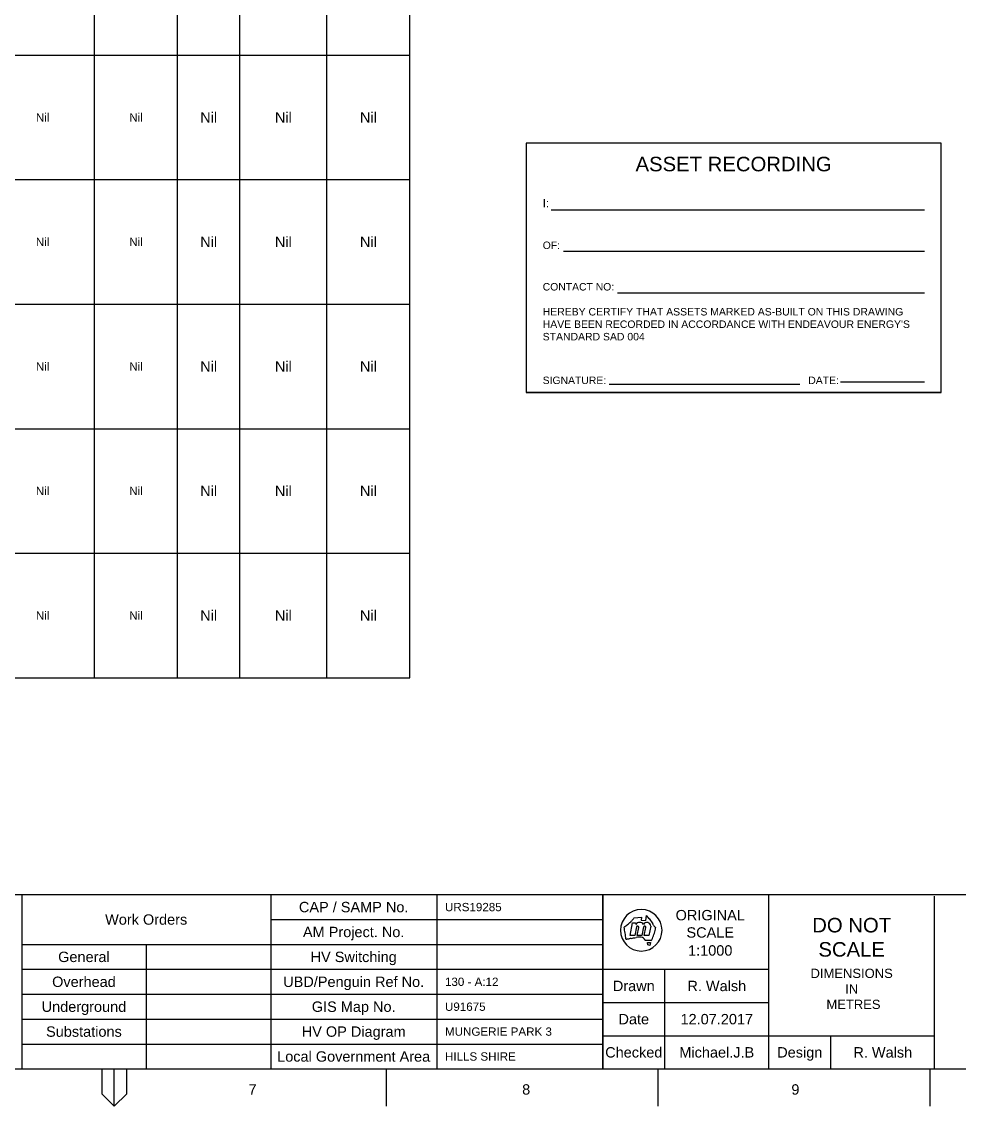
# Paper-space layout 'Duct B' of a CAD drawing. Header units: metres, sheet in millimetres. Extents: x -9 to 824, y -9 to 577.
# Drawn here: x 385.4 to 611.4, y -9 to 252.3 of the extents above; entities that cross this region are included whole.
import ezdxf
from ezdxf.enums import TextEntityAlignment as Align

# ---------------------------------------------------------------- set-up
doc = ezdxf.new("R2010")
doc.units = ezdxf.units.M
doc.layers.get('0').update_dxf_attribs({"color": 6})
doc.layers.add('Notes', color=7, linetype='Continuous')
doc.styles.add('ARIAL', font='arial.ttf', dxfattribs={"height": 2})
doc.styles.get("Standard").update_dxf_attribs({"font": 'arial.ttf'})

# ---------------------------------------------------------------- blocks, each defined once
blk = doc.blocks.new('A1_FRAME_TITLE')
at = {"layer": 'Notes'}
for p, q in [((394.37, 47.97), (394.37, 5.97)), ((394.37, 47.97), (394.37, 5.97)), ((454.37, 47.97), (454.37, 5.97)), ((454.37, 47.97), (454.37, 5.97)), ((494.37, 47.97), (494.37, 5.97)), ((534.37, 5.97), (534.37, 47.97)), ((534.37, 47.97), (534.37, 5.97)), ((574.37, 5.97), (574.37, 47.97)), ((614.37, 5.97), (614.37, 47.62)), ((454.37, 41.97), (534.37, 41.97)), ((541.97, 42.4), (543.74, 42.52)), ((543.74, 42.52), (543.62, 41.82)), ((543.62, 41.82), (544.76, 41.71)), ((544.76, 41.71), (544.95, 42.96)), ((545.59, 42.18), (546.42, 40.9)), ((540.96, 38.09), (541.58, 41.17)), ((541.58, 41.17), (542.32, 41.17)), ((542.52, 40.17), (542.1, 38.09)), ((542.32, 41.17), (542.37, 40.77)), ((542.67, 38.09), (543.07, 40.06)), ((544.23, 40.17), (543.81, 38.09)), ((544.38, 38.09), (544.78, 40.06)), ((545.98, 40.35), (545.52, 38.09)), ((542.1, 38.09), (540.96, 38.09)), ((543.81, 38.09), (542.67, 38.09)), ((545.52, 38.09), (544.38, 38.09)), ((546.03, 36.89), (544.62, 36.97)), ((544.62, 36.97), (546.03, 36.89)), ((546.03, 36.89), (544.62, 36.97)), ((394.37, 35.97), (454.37, 35.97)), ((424.37, 35.97), (424.37, 5.97)), ((454.37, 35.97), (534.37, 35.97)), ((545.26, 35.89), (545.18, 36.47)), ((545.18, 36.47), (545.91, 36.47)), ((545.7, 35.74), (545.26, 35.89)), ((545.91, 36.47), (545.7, 35.74)), ((394.37, 29.97), (454.37, 29.97)), ((454.37, 29.97), (534.37, 29.97)), ((534.37, 29.97), (574.37, 29.97)), ((549.37, 5.97), (549.37, 29.97)), ((394.37, 23.97), (454.37, 23.97)), ((454.37, 23.97), (534.37, 23.97)), ((534.37, 21.97), (574.37, 21.97)), ((539.37, 21.97), (574.37, 21.97)), ((394.37, 17.97), (454.37, 17.97)), ((454.37, 17.97), (534.37, 17.97)), ((534.37, 13.97), (574.37, 13.97)), ((574.37, 13.97), (614.37, 13.97)), ((589.37, 5.97), (589.37, 13.97)), ((394.37, 11.97), (454.37, 11.97)), ((454.37, 11.97), (534.37, 11.97)), ((413.68, 5.97), (413.68, -0.03)), ((416.68, -3.03), (416.68, 5.97)), ((419.68, -0.03), (419.68, 5.97)), ((482.19, 5.97), (482.19, -3.03)), ((547.7, 5.97), (547.7, -3.03)), ((613.21, 5.97), (613.21, -3.03)), ((413.68, -0.03), (416.68, -3.03)), ((416.68, -3.03), (419.68, -0.03))]:
    blk.add_line(p, q, dxfattribs=at)
at = {"layer": 'Notes', "flags": 128}
for points in [[(9, 47.97), (824.37, 47.97)], [(123.8, 5.97), (824.37, 5.97)]]:
    blk.add_lwpolyline(points, dxfattribs=at)
at = {"layer": 'Notes'}
for centre, radius, start, end in [((543.67, 39.37), 5, 0, 180), ((536.62, 46.16), 6.54, 313.7309, 319.3045), ((536.62, 46.16), 6.54, 319.3047, 324.8782), ((539.69, 38), 7.22, 35.3213, 43.2994), ((543.67, 39.37), 5, 180, 0), ((533.82, 49.09), 10.59, 302.5841, 308.1576), ((518.69, 35.61), 21.32, 10.3053, 12.3306), ((518.69, 35.61), 21.32, 8.2795, 10.3048), ((533.82, 49.09), 10.59, 308.157, 313.7305), ((543.28, 40.21), 1.06, 31.7884, 148.2116), ((542.79, 40.11), 0.28, 348.6911, 168.6911), ((545.02, 40.3), 0.961, 2.5982, 150.8098), ((544.5, 40.11), 0.28, 348.6911, 168.6911), ((468.41, -10.21), 93.25, 33.1096, 33.2341), ((549.95, 42.96), 4.09, 213.1151, 222.4146), ((534.1, 42.48), 13.29, 341.8901, 347.8434), ((547.29, 40.53), 0.484, 222.42, 236.4422), ((547.47, 40.81), 0.815, 236.4359, 244.7422), ((545.36, 40.06), 1.76, 347.8434, 354.1409), ((545.51, 40.04), 1.61, 354.1436, 1.0342), ((519.99, 35.8), 20.01, 6.2539, 8.2792), ((519.99, 35.8), 20.01, 4.2291, 6.2543), ((540.12, 39.42), 2.15, 265.1734, 270.0504), ((540.12, 39.51), 2.24, 270.0438, 274.7322), ((540.05, 40.42), 3.15, 274.7358, 283.0812), ((541.88, 32.55), 4.93, 97.7419, 103.0814), ((538.16, 59.88), 22.65, 277.7418, 280.8825), ((543.31, 33.09), 4.63, 85.4613, 100.8824), ((543.61, 36.78), 0.924, 46.5875, 85.4612), ((542.76, 35.89), 2.16, 30.1885, 46.5879), ((545.53, 37.45), 0.75, 311.6083, 321.0792), ((545.59, 37.41), 0.675, 321.0838, 331.5982), ((539.42, 40.74), 7.69, 331.5942, 341.8897)]:
    blk.add_arc(centre, radius, start, end, dxfattribs=at)
at = {"layer": 'Notes', "style": 'ARIAL'}
for s, p in [('CAP / SAMP No.', (474.37, 44.97)), ('Work Orders', (424.37, 41.97)), ('AM Project. No.', (474.37, 38.97)), ('General', (409.37, 32.97)), ('HV Switching', (474.37, 32.97)), ('Overhead', (409.37, 26.97)), ('UBD/Penguin Ref No.', (474.37, 26.97)), ('Drawn', (541.87, 25.97)), ('Underground', (409.37, 20.97)), ('GIS Map No.', (474.37, 20.97)), ('Date', (541.87, 17.97)), ('Substations', (409.37, 14.97)), ('HV OP Diagram', (474.37, 14.97)), ('Checked', (541.87, 9.97)), ('Design', (581.87, 9.97)), ('Local Government Area', (474.37, 8.97))]:
    blk.add_text(s, height=2.5, dxfattribs=at).set_placement(p, align=Align.MIDDLE_CENTER)
for s, p in [('7', (449.03, -0.22)), ('8', (514.97, -0.22)), ('9', (579.84, -0.22))]:
    blk.add_text(s, height=2.5, dxfattribs=at).set_placement(p)
at = {"layer": 'Notes'}
for s, insert, char_height, width, attachment_point in [('ORIGINAL SCALE', (560.29, 44.27), 2.5, 17.608, 2), ('DO NOT SCALE', (594.37, 37.67), 3.5, 29.1, 5), ('DIMENSIONS\\PIN\\P METRES', (594.37, 30.12), 2.24, 19.8208, 2)]:
    blk.add_mtext(s, dxfattribs=dict(at, insert=insert, char_height=char_height, width=width, attachment_point=attachment_point))
at = {"layer": 'Notes', "style": 'ARIAL', "flags": 8}
blk.add_attdef('VERSION_NO', text='', height=1.5, rotation=90, dxfattribs=at).set_placement((261.75, 40.04), align=Align.MIDDLE_CENTER)
at = {"layer": 'Notes', "style": 'ARIAL'}
for tag, height, p in [('CAP_NO', 2, (496.37, 44.97)), ('IE_NUM', 2, (496.37, 38.97)), ('REF_1', 2, (321.87, 32.97)), ('GEN_WO', 2.5, (427.37, 32.97)), ('HV_SWITCH', 2, (496.37, 32.97)), ('REF_2', 2, (321.87, 26.97)), ('OH_WO', 2.5, (427.37, 26.97)), ('UBD_REF', 2, (496.37, 26.97)), ('REF_3', 2, (321.87, 20.97)), ('UG_WO', 2.5, (427.37, 20.97)), ('GIS_MAP_No', 2, (496.37, 20.97)), ('REF_4', 2, (321.87, 14.97)), ('SUB_WO', 2.5, (427.37, 14.97)), ('HV_OP_DIAG', 2, (496.37, 14.97)), ('LGA', 2, (496.37, 8.97))]:
    blk.add_attdef(tag, text='', height=height, dxfattribs=at).set_placement(p, align=Align.MIDDLE_LEFT)
for tag, height, p in [('T1', 4, (679.37, 41.13)), ('T2', 4, (679.37, 35.13)), ('REF_No_1', 2.5, (306.87, 32.97)), ('T3', 4, (679.37, 29.13)), ('REF_No_2', 2.5, (306.87, 26.97)), ('DRAWN', 2.5, (561.87, 25.97)), ('T4', 4, (679.37, 23.13)), ('NUM', 8, (791.37, 20.97)), ('REV', 8, (819.37, 20.97)), ('REF_No_3', 2.5, (306.87, 20.97)), ('DATE', 2.5, (561.87, 17.97)), ('T5', 4, (679.37, 17.13)), ('REF_No_4', 2.5, (306.87, 14.97)), ('T6', 4, (679.37, 11.13)), ('CHD', 2.5, (561.87, 9.97)), ('DESIGN', 2.5, (601.87, 9.97)), ('NS', 2.5, (789.8, 8.94)), ('SHTS', 2.5, (804.81, 8.95))]:
    blk.add_attdef(tag, text='', height=height, dxfattribs=at).set_placement(p, align=Align.MIDDLE_CENTER)
blk.add_attdef('scale', text='', height=2.5, dxfattribs=at).set_placement((560.29, 33.27), align=Align.CENTER)
blk.add_attdef('ExportID', (9.08, 2.39), '', height=2.5, dxfattribs=at)
at = {"layer": 'Notes', "style": 'ARIAL', "flags": 1}
for tag, p, height in [('ProjectType', (14.17, -26.8), 2.5), ('ExportDate', (60.28, -26.79), 2.5), ('ExportUserName', (69.15, -26.8), 2.5), ('DesignerCompanyName', (81.48, -26.79), 2.5), ('ExportAreaOfInterest', (97.1, -26.81), 2.5), ('GIS_SUCCESS', (112, -26.78), 2.5), ('CAD_SUCCESS', (121.79, -26.78), 2.5), ('DEPOTCODE', (132.11, -26.88), 2.5), ('ExportCategories', (140.08, -26.8), 2.5), ('Comments', (154.38, -26.88), 2.5), ('ProjectNumber', (23.56, -26.82), 0.1), ('DrawingNumber', (35.51, -26.8), 0.1), ('ProjectDescription', (47.56, -26.83), 0.1)]:
    blk.add_attdef(tag, p, '', height=height, dxfattribs=at)
blk = doc.blocks.new('*T503')
at = {"layer": 'Notes', "color": 0, "linetype": 'ByBlock', "lineweight": -2, "transparency": 16777216}
for p, q in [((0, 454.76), (211, 454.76)), ((0, 0), (0, 454.76)), ((211, 0), (211, 454.76)), ((0, 440), (211, 440)), ((30, 0), (30, 440)), ((70, 0), (70, 440)), ((95, 0), (95, 440)), ((155, 0), (155, 440)), ((95, 429.45), (211, 429.45)), ((110, 0), (110, 429.45)), ((135, 0), (135, 429.45)), ((170, 0), (170, 429.45)), ((191, 0), (191, 429.45)), ((0, 420), (211, 420)), ((0, 390), (211, 390)), ((0, 360), (211, 360)), ((0, 330), (211, 330)), ((0, 300), (211, 300)), ((0, 270), (211, 270)), ((0, 240), (211, 240)), ((0, 210), (211, 210)), ((0, 180), (211, 180)), ((0, 150), (211, 150)), ((0, 120), (211, 120)), ((0, 90), (211, 90)), ((0, 60), (211, 60)), ((0, 30), (211, 30)), ((0, 0), (211, 0))]:
    blk.add_line(p, q, dxfattribs=at)
at = {"layer": 'Notes', "color": 0, "transparency": 16777216}
for s, insert, char_height, width, attachment_point in [('{\\H2.25x;DUCT BREAKDOWN TABLE\\H0.24692x;                                                                                                                                  \\H2.25x;                                                                     (\\C7;ALL NEW 125mm DUCTS INSTALLED ARE TO HAVE A MINIMUM 750mm COVER)   Table 2 of 3}', (105.5, 453.26), 2, 208, 2), ('ROUTE LENGTH      (m)', (82.5, 430), 2.5, 22, 5), ('REIMBURSEMENT', (125, 434.73), 2.5, 57, 5), ('EXISTING DUCT USAGE CHARGE', (183, 434.73), 2.5, 53, 5), ('ROUTE', (15, 430), 2.5, 27, 5), ('CONFIGURATION', (50, 430), 2.5, 37, 5), ('No OF DUCTS', (102.5, 424.73), 2, 12, 5), ('$ / m', (122.5, 424.73), 2, 22, 5), ('TOTAL       ($)', (145, 424.73), 2, 17, 5), ('No OF DUCTS', (162.5, 424.73), 2, 12, 5), ('$ / m', (180.5, 424.73), 2, 18, 5), ('TOTAL       ($)', (201, 424.73), 2, 17, 5), ('New Ducts', (50, 418.5), 2, 37, 2), ('B7-C8', (15, 405), 2, 27, 5), ('14', (82.5, 405), 2, 22, 5), ('2', (102.5, 405), 2, 12, 5), ('23', (122.5, 405), 2, 22, 5), ('644', (145, 405), 2, 17, 5), ('Nil', (162.5, 405), 2.5, 12, 5), ('Nil', (180.5, 405), 2.5, 18, 5), ('Nil', (201, 405), 2.5, 17, 5), ('New Ducts', (50, 388.5), 2, 37, 2), ('Nil', (162.5, 375), 2.5, 12, 5), ('Nil', (180.5, 375), 2.5, 18, 5), ('Nil', (201, 375), 2.5, 17, 5), ('C5-C6', (15, 375), 2, 27, 5), ('42', (82.5, 375), 2, 22, 5), ('Nil', (102.5, 375), 2, 12, 5), ('Nil', (122.5, 375), 2, 22, 5), ('Nil', (145, 375), 2, 17, 5), ('New Ducts', (50, 358.5), 2, 37, 2), ('C6-C7', (15, 345), 2, 27, 5), ('23', (82.5, 345), 2, 22, 5), ('2', (102.5, 345), 2, 12, 5), ('23', (122.5, 345), 2, 22, 5), ('1058', (145, 345), 2, 17, 5), ('Nil', (162.5, 345), 2.5, 12, 5), ('Nil', (180.5, 345), 2.5, 18, 5), ('Nil', (201, 345), 2.5, 17, 5), ('New Ducts', (50, 328.5), 2, 37, 2), ('Nil', (180.5, 315), 2.5, 18, 5), ('Nil', (201, 315), 2.5, 17, 5), ('C7-C8', (15, 315), 2, 27, 5), ('27', (82.5, 315), 2, 22, 5), ('2', (102.5, 315), 2, 12, 5), ('23', (122.5, 315), 2, 22, 5), ('1242', (145, 315), 2, 17, 5), ('Nil', (162.5, 315), 2, 12, 5), ('New Road Crossing', (50, 298.5), 2, 37, 2), ('C8-Z2', (15, 285), 2, 27, 5), ('18', (82.5, 285), 2, 22, 5), ('Nil', (102.5, 285), 2, 12, 5), ('Nil', (122.5, 285), 2, 22, 5), ('Nil', (145, 285), 2, 17, 5), ('Nil', (162.5, 285), 2.5, 12, 5), ('Nil', (180.5, 285), 2.5, 18, 5), ('Nil', (201, 285), 2.5, 17, 5), ('New Ducts', (50, 268.5), 2, 37, 2), ('Nil', (102.5, 255), 2, 12, 5), ('Nil', (122.5, 255), 2, 22, 5), ('Nil', (145, 255), 2, 17, 5), ('Nil', (162.5, 255), 2.5, 12, 5), ('Nil', (180.5, 255), 2.5, 18, 5), ('Nil', (201, 255), 2.5, 17, 5), ('C1-C5', (15, 255), 2, 27, 5), ('23', (82.5, 255), 2, 22, 5), ('New Ducts', (50, 238.5), 2, 37, 2), ('C1-C2', (15, 225), 2, 27, 5), ('42', (82.5, 225), 2, 22, 5), ('Nil', (102.5, 225), 2, 12, 5), ('Nil', (122.5, 225), 2, 22, 5), ('Nil', (145, 225), 2, 17, 5), ('Nil', (162.5, 225), 2.5, 12, 5), ('Nil', (180.5, 225), 2.5, 18, 5), ('Nil', (201, 225), 2.5, 17, 5), ('New Ducts', (50, 208.5), 2, 37, 2), ('C2-C3', (15, 195), 2, 27, 5), ('14', (82.5, 195), 2, 22, 5), ('Nil', (102.5, 195), 2, 12, 5), ('Nil', (122.5, 195), 2, 22, 5), ('Nil', (145, 195), 2, 17, 5), ('Nil', (162.5, 195), 2.5, 12, 5), ('Nil', (180.5, 195), 2.5, 18, 5), ('Nil', (201, 195), 2.5, 17, 5), ('New Ducts', (50, 178.5), 2, 37, 2), ('C3-C4', (15, 165), 2, 27, 5), ('27', (82.5, 165), 2, 22, 5), ('Nil', (102.5, 165), 2, 12, 5), ('Nil', (122.5, 165), 2, 22, 5), ('Nil', (145, 165), 2, 17, 5), ('Nil', (162.5, 165), 2.5, 12, 5), ('Nil', (180.5, 165), 2.5, 18, 5), ('Nil', (201, 165), 2.5, 17, 5), ('New Road Crossing', (50, 148.5), 2, 37, 2), ('C3-Z1', (15, 135), 2, 27, 5), ('11', (82.5, 135), 2, 22, 5), ('Nil', (102.5, 135), 2, 12, 5), ('Nil', (122.5, 135), 2, 22, 5), ('Nil', (145, 135), 2, 17, 5), ('Nil', (162.5, 135), 2.5, 12, 5), ('Nil', (180.5, 135), 2.5, 18, 5), ('Nil', (201, 135), 2.5, 17, 5), ('New Road Crossing', (50, 118.5), 2, 37, 2), ('C0-C1', (15, 105), 2, 27, 5), ('20', (82.5, 105), 2, 22, 5), ('Nil', (102.5, 105), 2, 12, 5), ('Nil', (122.5, 105), 2, 22, 5), ('Nil', (145, 105), 2, 17, 5), ('Nil', (162.5, 105), 2.5, 12, 5), ('Nil', (180.5, 105), 2.5, 18, 5), ('Nil', (201, 105), 2.5, 17, 5), ('New Ducts', (50, 88.5), 2, 37, 2), ('C-C0', (15, 75), 2, 27, 5), ('25', (82.5, 75), 2, 22, 5), ('Nil', (102.5, 75), 2, 12, 5), ('Nil', (122.5, 75), 2, 22, 5), ('Nil', (145, 75), 2, 17, 5), ('Nil', (162.5, 75), 2.5, 12, 5), ('Nil', (180.5, 75), 2.5, 18, 5), ('Nil', (201, 75), 2.5, 17, 5), ('Existing Ducts', (50, 58.5), 2, 37, 2), ('D-D1', (15, 45), 2, 27, 5), ('15', (82.5, 45), 2, 22, 5), ('Nil', (102.5, 45), 2, 12, 5), ('Nil', (122.5, 45), 2, 22, 5), ('Nil', (145, 45), 2, 17, 5), ('Nil', (162.5, 45), 2.5, 12, 5), ('Nil', (180.5, 45), 2.5, 18, 5), ('Nil', (201, 45), 2.5, 17, 5), ('New Road Crossing', (50, 28.5), 2, 37, 2), ('C6-Z3', (15, 15), 2, 27, 5), ('18', (82.5, 15), 2, 22, 5), ('Nil', (102.5, 15), 2, 12, 5), ('Nil', (122.5, 15), 2, 22, 5), ('Nil', (145, 15), 2, 17, 5), ('Nil', (162.5, 15), 2.5, 12, 5), ('Nil', (180.5, 15), 2.5, 18, 5), ('Nil', (201, 15), 2.5, 17, 5)]:
    blk.add_mtext(s, dxfattribs=dict(at, insert=insert, char_height=char_height, width=width, attachment_point=attachment_point))

psp = doc.layouts.new('Duct B')

# ---------------------------------------------------------------- linework, layer by layer
at = {"layer": 'Notes', "lineweight": -3, "transparency": 33554687}
for p, q in [((513, 207), (603, 207)), ((516, 197), (603, 197)), ((529, 187), (603, 187)), ((527, 165), (573, 165)), ((582.75, 165.5), (603, 165.5))]:
    psp.add_line(p, q, dxfattribs=at)
at = {"layer": 'Notes', "transparency": 33554687}
psp.add_line((607, 163), (507, 163), dxfattribs=at)
psp.add_lwpolyline([(507, 163), (607, 163), (607, 223), (507, 223)], close=True, dxfattribs=at)

# ---------------------------------------------------------------- block references
psp.add_blockref('*T503', (268, 94.24))
at = {"layer": 'Notes'}
ref = psp.add_blockref('A1_FRAME_TITLE', (-8.92, -5.97), dxfattribs=at)
ref.add_attrib('DESIGN', 'R. Walsh', dxfattribs={"height": 2.5, "style": 'ARIAL'}).set_placement((592.95, 4), align=Align.MIDDLE_CENTER)
ref.add_attrib('DRAWN', 'R. Walsh', dxfattribs={"height": 2.5, "style": 'ARIAL'}).set_placement((552.95, 20), align=Align.MIDDLE_CENTER)
ref.add_attrib('DATE', '12.07.2017', dxfattribs={"height": 2.5, "style": 'ARIAL'}).set_placement((552.95, 12), align=Align.MIDDLE_CENTER)
ref.add_attrib('scale', '1:1000', dxfattribs={"height": 2.5, "style": 'ARIAL'}).set_placement((551.37, 27.3), align=Align.CENTER)
ref.add_attrib('CAP_NO', 'URS19285', dxfattribs={"height": 2, "style": 'ARIAL'}).set_placement((487.45, 39), align=Align.MIDDLE_LEFT)
ref.add_attrib('UBD_REF', '130 - A:12', dxfattribs={"height": 2, "style": 'ARIAL'}).set_placement((487.45, 21), align=Align.MIDDLE_LEFT)
ref.add_attrib('GIS_MAP_No', 'U91675', dxfattribs={"height": 2, "style": 'ARIAL'}).set_placement((487.45, 15), align=Align.MIDDLE_LEFT)
ref.add_attrib('HV_OP_DIAG', 'MUNGERIE PARK 3', dxfattribs={"height": 2, "style": 'ARIAL'}).set_placement((487.45, 9), align=Align.MIDDLE_LEFT)
ref.add_attrib('LGA', 'HILLS SHIRE', dxfattribs={"height": 2, "style": 'ARIAL'}).set_placement((487.45, 3), align=Align.MIDDLE_LEFT)
ref.add_attrib('CHD', 'Michael.J.B', dxfattribs={"height": 2.5, "style": 'ARIAL'}).set_placement((552.95, 4), align=Align.MIDDLE_CENTER)

# ---------------------------------------------------------------- texts
at = {"layer": 'Notes', "lineweight": -3, "transparency": 33554687}
for s, height, p in [('ASSET RECORDING', 3.5, (557, 218)), ('SIGNATURE:', 1.79, (518.64, 165.9)), ('DATE:', 1.79, (578.68, 165.9))]:
    psp.add_text(s, height=height, dxfattribs=at).set_placement(p, align=Align.MIDDLE_CENTER)
for s, height, p in [('I:', 2, (511, 207)), ('OF:', 1.79, (511, 197)), ('CONTACT NO:', 1.79, (511, 187))]:
    psp.add_text(s, height=height, dxfattribs=at).set_placement(p, align=Align.BOTTOM_LEFT)
at = {"layer": 'Notes', "transparency": 33554687, "insert": (511, 183.32), "char_height": 1.8, "width": 200.2798, "attachment_point": 1}
psp.add_mtext("HEREBY CERTIFY THAT ASSETS MARKED AS-BUILT ON THIS DRAWING \\PHAVE BEEN RECORDED IN ACCORDANCE WITH ENDEAVOUR ENERGY'S \\PSTANDARD SAD 004", dxfattribs=at)

doc.saveas('drawing.dxf')
